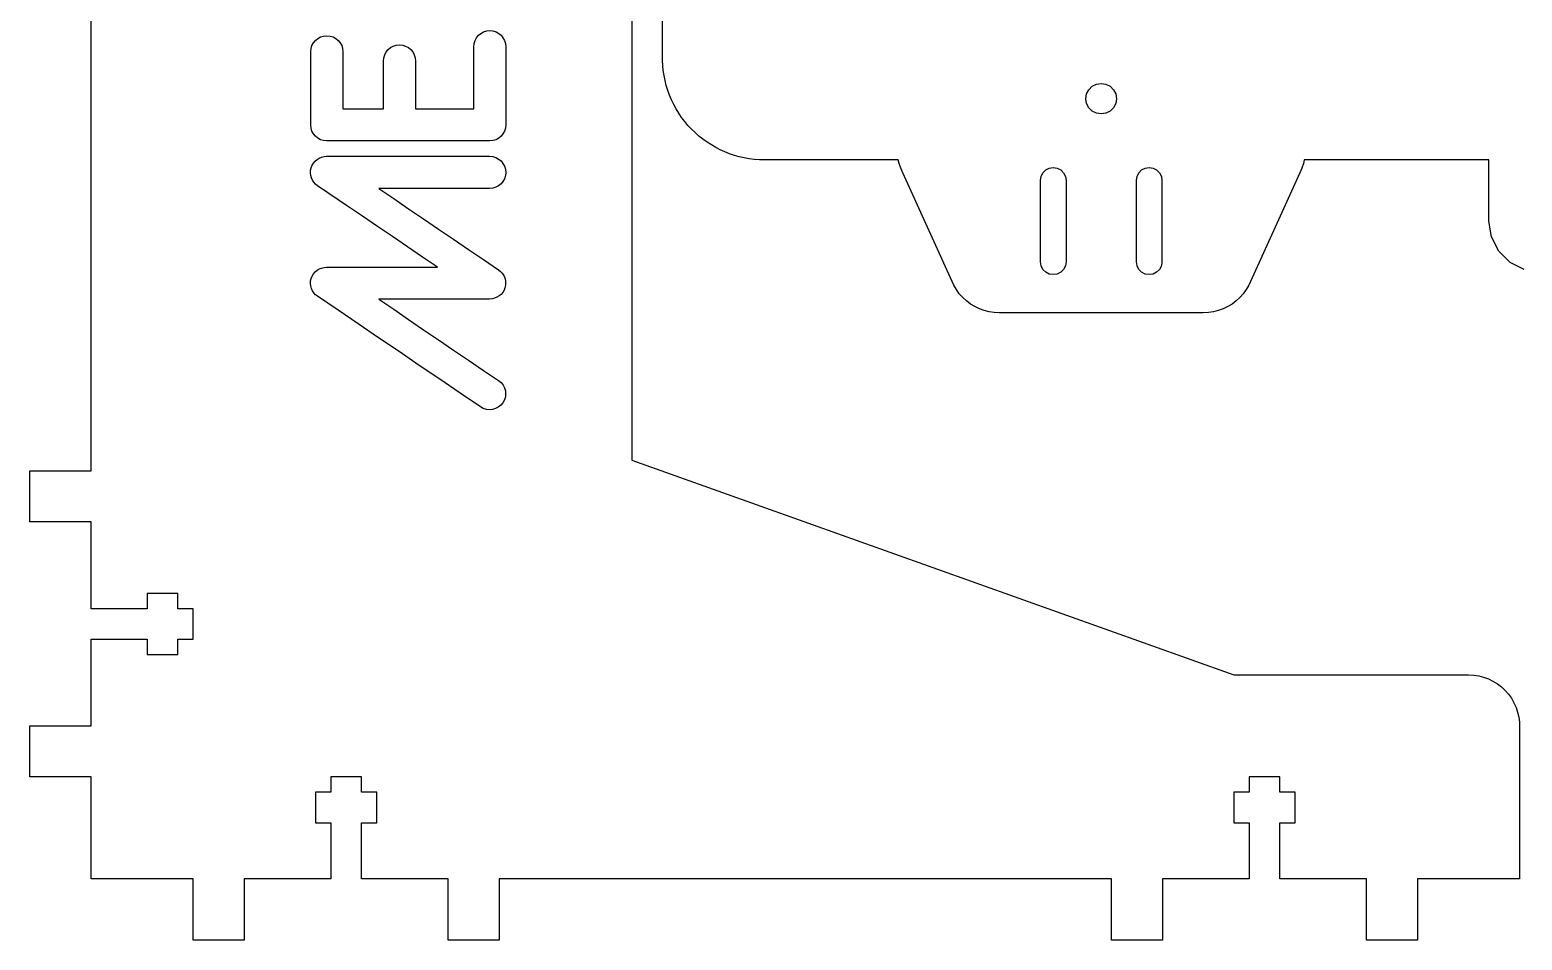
# Model space of a CAD drawing. Extents: x 0 to 1394, y 0 to 480.
# Drawn here: x 1145.1 to 1291.4, y 184.6 to 273.9 of the extents above; entities that cross this region are included whole.
import ezdxf

# ---------------------------------------------------------------- set-up
doc = ezdxf.new("R2010")
doc.units = 0
doc.layers.add('Layer_1', color=7, linetype='CONTINUOUS')

msp = doc.modelspace()

# ---------------------------------------------------------------- linework, layer by layer
at = {"layer": 'Layer_1', "color": 7}
for points in [[(1204.141102, 432.56625), (1204.141102, 231.708252), (1263.141097, 210.63725), (1286.141107, 210.63725), (1286.641092, 210.612245), (1287.131115, 210.538252), (1287.61109, 210.415251), (1288.081103, 210.24425), (1288.531106, 210.028251), (1288.9611, 209.768251), (1289.351103, 209.46725), (1289.721096, 209.12825), (1290.051099, 208.754252), (1290.34111, 208.350251), (1290.591103, 207.91825), (1290.791114, 207.464251), (1290.951105, 206.991252), (1291.061116, 206.505251), (1291.131107, 206.011249), (1291.140984, 205.637251)], [(1207.141096, 271.13725), (1207.141096, 333.13725)], [(1145.141107, 200.63725), (1145.141107, 205.637251), (1151.141095, 205.637251), (1151.141095, 214.137251), (1156.641098, 214.137251), (1156.641098, 212.637251), (1159.641092, 212.637251), (1159.641092, 214.137251), (1161.141103, 214.137251), (1161.141103, 217.137251), (1159.641092, 217.137251), (1159.641092, 218.637251), (1156.641098, 218.637251), (1156.641098, 217.137251), (1151.141095, 217.137251), (1151.141095, 225.637251), (1145.141107, 225.637251), (1145.141107, 230.637252), (1151.141095, 230.637252), (1151.141095, 317.137251)], [(1172.671095, 264.56925), (1172.671095, 271.732251), (1172.701095, 272.052251), (1172.791096, 272.349251), (1172.931106, 272.617252), (1173.131089, 272.850252), (1173.3611, 273.04225), (1173.631102, 273.18725), (1173.921113, 273.279252), (1174.241097, 273.310251), (1174.561109, 273.279252), (1174.861111, 273.18725), (1175.131113, 273.04225), (1175.361096, 272.850252), (1175.551116, 272.617252), (1175.701089, 272.349251), (1175.79109, 272.052251), (1175.82109, 271.732251), (1175.82109, 266.147251), (1179.8011, 266.147251), (1179.8011, 270.831251), (1179.841091, 271.150249), (1179.931092, 271.447252), (1180.071102, 271.71525), (1180.261094, 271.949251), (1180.491106, 272.14125), (1180.761108, 272.28625), (1181.051091, 272.37725), (1181.361112, 272.409251), (1181.681096, 272.37725), (1181.971107, 272.28625), (1182.241109, 272.14125), (1182.481111, 271.949251), (1182.671103, 271.71525), (1182.811113, 271.447252), (1182.901114, 271.150249), (1182.941105, 270.831251), (1182.941105, 266.147251), (1188.65111, 266.147251), (1188.65111, 272.233252), (1188.68111, 272.553252), (1188.77111, 272.850252), (1188.911093, 273.11825), (1189.111104, 273.35125), (1189.341115, 273.543251), (1189.611117, 273.688251), (1189.911091, 273.779251), (1190.221112, 273.811252), (1190.531105, 273.779251), (1190.831107, 273.688251), (1191.09109, 273.543251), (1191.321101, 273.35125), (1191.511093, 273.11825), (1191.651104, 272.850252), (1191.751095, 272.553252), (1191.781095, 272.233252), (1191.781095, 264.56925), (1191.751095, 264.24925), (1191.651104, 263.952251), (1191.511093, 263.68425), (1191.321101, 263.45125), (1191.09109, 263.259251), (1190.831107, 263.114251), (1190.531105, 263.022252), (1190.221112, 262.99125), (1174.241097, 262.99125), (1173.921113, 263.022252), (1173.631102, 263.114251), (1173.3611, 263.259251), (1173.131089, 263.45125), (1172.931106, 263.68425), (1172.791096, 263.952251), (1172.701095, 264.24925), (1172.671095, 264.56925)], [(1291.591101, 250.38225), (1290.2011, 251.09225), (1289.091092, 252.198251), (1288.391096, 253.592251), (1288.141103, 255.137251), (1288.141103, 261.13725), (1270.031101, 261.13725), (1269.951091, 260.783251), (1269.791099, 260.310252), (1269.591116, 259.856249), (1264.591098, 248.856252), (1264.341106, 248.424251), (1264.051094, 248.02025), (1263.721092, 247.646252), (1263.351098, 247.307252), (1262.961096, 247.006251), (1262.531102, 246.746251), (1262.081098, 246.530252), (1261.611114, 246.359251), (1261.13111, 246.23625), (1260.641116, 246.162251), (1260.141103, 246.137247), (1240.141115, 246.137252), (1239.641102, 246.162257), (1239.151107, 246.23625), (1238.671104, 246.359251), (1238.201091, 246.530252), (1237.751116, 246.746251), (1237.321094, 247.006251), (1236.931091, 247.307252), (1236.561098, 247.646252), (1236.231095, 248.02025), (1235.941112, 248.424251), (1235.691091, 248.856252), (1230.691101, 259.856249), (1230.49109, 260.310252), (1230.331098, 260.783251), (1230.251117, 261.13725), (1217.141104, 261.13725), (1216.641091, 261.149245), (1216.141106, 261.187252), (1215.651112, 261.24925), (1215.16109, 261.335252), (1214.671095, 261.44625), (1214.191092, 261.581251), (1213.721107, 261.740252), (1213.261113, 261.922252), (1212.801091, 262.127252), (1212.361106, 262.355251), (1211.931113, 262.60425), (1211.51111, 262.875251), (1211.101097, 263.16625), (1210.711094, 263.477251), (1210.341101, 263.806251), (1209.981098, 264.15525), (1209.641105, 264.520251), (1209.321093, 264.90225), (1209.021091, 265.300251), (1208.741098, 265.71225), (1208.481115, 266.137252), (1208.241114, 266.575252), (1208.021093, 267.024251), (1207.831101, 267.48425), (1207.66109, 267.952251), (1207.511089, 268.429252), (1207.391117, 268.91225), (1207.291097, 269.40125), (1207.221106, 269.89425), (1207.171096, 270.39025), (1207.141096, 270.888251), (1207.141096, 271.13725), (1207.141096, 271.13725)], [(1248.641112, 267.13725), (1248.711103, 267.601251), (1248.931095, 268.019251), (1249.261098, 268.351251), (1249.681101, 268.56425), (1250.141095, 268.637252), (1250.601089, 268.56425), (1251.021092, 268.351251), (1251.351094, 268.019251), (1251.571115, 267.601251), (1251.641106, 267.13725), (1251.571115, 266.673251), (1251.351094, 266.255252), (1251.021092, 265.923251), (1250.601089, 265.710252), (1250.141095, 265.63725), (1249.681101, 265.710252), (1249.261098, 265.923251), (1248.931095, 266.255252), (1248.711103, 266.673251), (1248.641112, 267.13725)], [(1172.661104, 260.113249), (1172.721104, 260.36025), (1172.811105, 260.603252), (1172.941097, 260.822251), (1173.101117, 261.014252), (1173.291109, 261.17725), (1173.50111, 261.309251), (1173.731093, 261.406251), (1173.971095, 261.466251), (1174.221116, 261.487248), (1190.201102, 261.487251), (1190.521114, 261.45525), (1190.811097, 261.36425), (1191.081099, 261.21925), (1191.321101, 261.027251), (1191.511093, 260.794252), (1191.651104, 260.526251), (1191.751095, 260.229251), (1191.781095, 259.909251), (1191.751095, 259.590252), (1191.651104, 259.29325), (1191.511093, 259.025252), (1191.321101, 258.79125), (1191.081099, 258.599251), (1190.811097, 258.454251), (1190.521114, 258.363252), (1190.201102, 258.33125), (1179.331116, 258.33125), (1180.801098, 257.335251), (1182.26109, 256.340252), (1183.731101, 255.34425), (1185.201112, 254.34925), (1186.671095, 253.353251), (1188.141106, 252.357252), (1189.611117, 251.362252), (1191.071109, 250.366251), (1191.271091, 250.202251), (1191.441102, 250.014252), (1191.581112, 249.806251), (1191.681104, 249.58025), (1191.741104, 249.34225), (1191.771104, 249.095252), (1191.761227, 248.842251)], [(1244.191116, 251.137251), (1244.191116, 259.137252), (1244.251089, 259.52325), (1244.43109, 259.872251), (1244.711111, 260.148251), (1245.051104, 260.326251), (1245.441107, 260.387251), (1245.83111, 260.326251), (1246.181094, 260.148251), (1246.451096, 259.872251), (1246.631097, 259.52325), (1246.691097, 259.137252), (1246.691097, 251.137251), (1246.631097, 250.75125), (1246.451096, 250.402251), (1246.181094, 250.126252), (1245.83111, 249.948251), (1245.441107, 249.887252), (1245.051104, 249.948251), (1244.711111, 250.126252), (1244.43109, 250.402251), (1244.251089, 250.75125), (1244.191116, 251.137251)], [(1253.591092, 251.137251), (1253.591092, 259.137252), (1253.651092, 259.52325), (1253.831094, 259.872251), (1254.101096, 260.148251), (1254.451108, 260.326251), (1254.841111, 260.387251), (1255.231114, 260.326251), (1255.571107, 260.148251), (1255.851099, 259.872251), (1256.031101, 259.52325), (1256.091101, 259.137252), (1256.091101, 251.137251), (1256.031101, 250.75125), (1255.851099, 250.402251), (1255.571107, 250.126252), (1255.231114, 249.948251), (1254.841111, 249.887252), (1254.451108, 249.948251), (1254.101096, 250.126252), (1253.831094, 250.402251), (1253.651092, 250.75125), (1253.591092, 251.137251)], [(1172.661104, 249.268251), (1172.721104, 249.51425), (1172.811105, 249.749251), (1172.941097, 249.96125), (1173.101117, 250.14925), (1173.291109, 250.310252), (1173.50111, 250.43925), (1173.731093, 250.53625), (1173.971095, 250.59625), (1174.221116, 250.61626), (1185.091102, 250.616252), (1183.621091, 251.61525), (1182.151108, 252.614252), (1180.681098, 253.613251), (1179.221106, 254.611251), (1177.751095, 255.61025), (1176.281112, 256.609252), (1173.34109, 258.60725), (1173.141108, 258.763251), (1172.971097, 258.947251), (1172.841105, 259.155252), (1172.741114, 259.380251), (1172.671095, 259.618251), (1172.651057, 259.86425), (1172.660991, 260.113249)], [(1191.761114, 248.842251), (1191.701113, 248.588251), (1191.611113, 248.35325), (1191.481093, 248.14125), (1191.321101, 247.953251), (1191.131109, 247.792251), (1190.921108, 247.66325), (1190.691096, 247.566251), (1190.451095, 247.50625), (1190.201102, 247.486241), (1179.331116, 247.486252), (1180.801098, 246.48725), (1182.26109, 245.488251), (1183.731101, 244.489252), (1185.201112, 243.49025), (1186.671095, 242.492251), (1188.141106, 241.493252), (1189.611117, 240.49425), (1191.071109, 239.495251), (1191.321101, 239.295251), (1191.521112, 239.056251), (1191.651104, 238.78825), (1191.741104, 238.500251), (1191.771104, 238.19925), (1191.741104, 237.89625), (1191.651104, 237.599251), (1191.501102, 237.31625), (1191.291101, 237.07725), (1191.051099, 236.887252), (1190.771106, 236.749251), (1190.481095, 236.665251), (1190.181093, 236.637254), (1189.88109, 236.668251), (1189.581116, 236.760252), (1189.301096, 236.915252), (1187.3011, 238.27125), (1185.311094, 239.627252), (1183.311098, 240.982252), (1181.321093, 242.33825), (1179.321097, 243.694252), (1177.331092, 245.049252), (1175.341114, 246.40525), (1173.34109, 247.761252), (1173.141108, 247.91725), (1172.971097, 248.10225), (1172.841105, 248.309251), (1172.741114, 248.53425), (1172.671095, 248.77325), (1172.651057, 249.019252)], [(1172.651113, 249.019252), (1172.660991, 249.268251)], [(1291.141097, 205.637251), (1291.141097, 205.637251), (1291.141097, 190.637259), (1281.141089, 190.637259), (1281.141089, 184.637243), (1276.141099, 184.637243), (1276.141099, 190.637259), (1267.641102, 190.637259), (1267.641102, 196.137251), (1269.141113, 196.137251), (1269.141113, 199.13725), (1267.641102, 199.13725), (1267.641102, 200.63725), (1264.641108, 200.63725), (1264.641108, 199.13725), (1263.141097, 199.13725), (1263.141097, 196.137251), (1264.641108, 196.137251), (1264.641108, 190.637259), (1256.141111, 190.637259), (1256.141111, 184.637243), (1251.141093, 184.637243), (1251.141093, 190.637259), (1191.1411, 190.637259), (1191.1411, 184.637243), (1186.14111, 184.637243), (1186.14111, 190.637259), (1177.641113, 190.637259), (1177.641113, 196.137251), (1179.141096, 196.137251), (1179.141096, 199.13725), (1177.641113, 199.13725), (1177.641113, 200.63725), (1174.64109, 200.63725), (1174.64109, 199.13725), (1173.141108, 199.13725), (1173.141108, 196.137251), (1174.64109, 196.137251), (1174.64109, 190.637259), (1166.141093, 190.637259), (1166.141093, 184.637243), (1161.141103, 184.637243), (1161.141103, 190.637259), (1151.141095, 190.637259), (1151.141095, 200.63725), (1145.141107, 200.63725)]]:
    msp.add_lwpolyline(points, dxfattribs=at)

doc.saveas('drawing.dxf')
